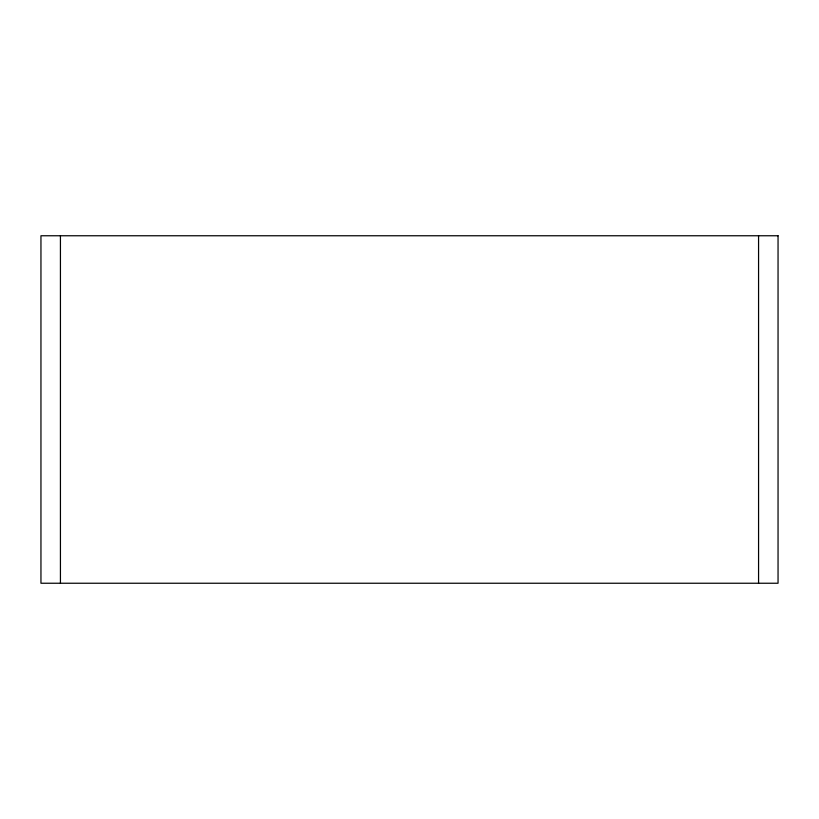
<?xml version="1.0" encoding="UTF-8"?>
<svg xmlns="http://www.w3.org/2000/svg" width="819" height="819" viewBox="0 0 819 819"><rect width="100%" height="100%" fill="white"/><g stroke="black" fill="none" stroke-linecap="round" stroke-linejoin="round"><path stroke-width="1.23" d="M758.568 235.759L758.568 583.241M60.432 235.759L60.432 583.241M778.05 235.759L40.95 235.759L40.95 583.241L778.05 583.241L778.05 235.759"/></g></svg>
